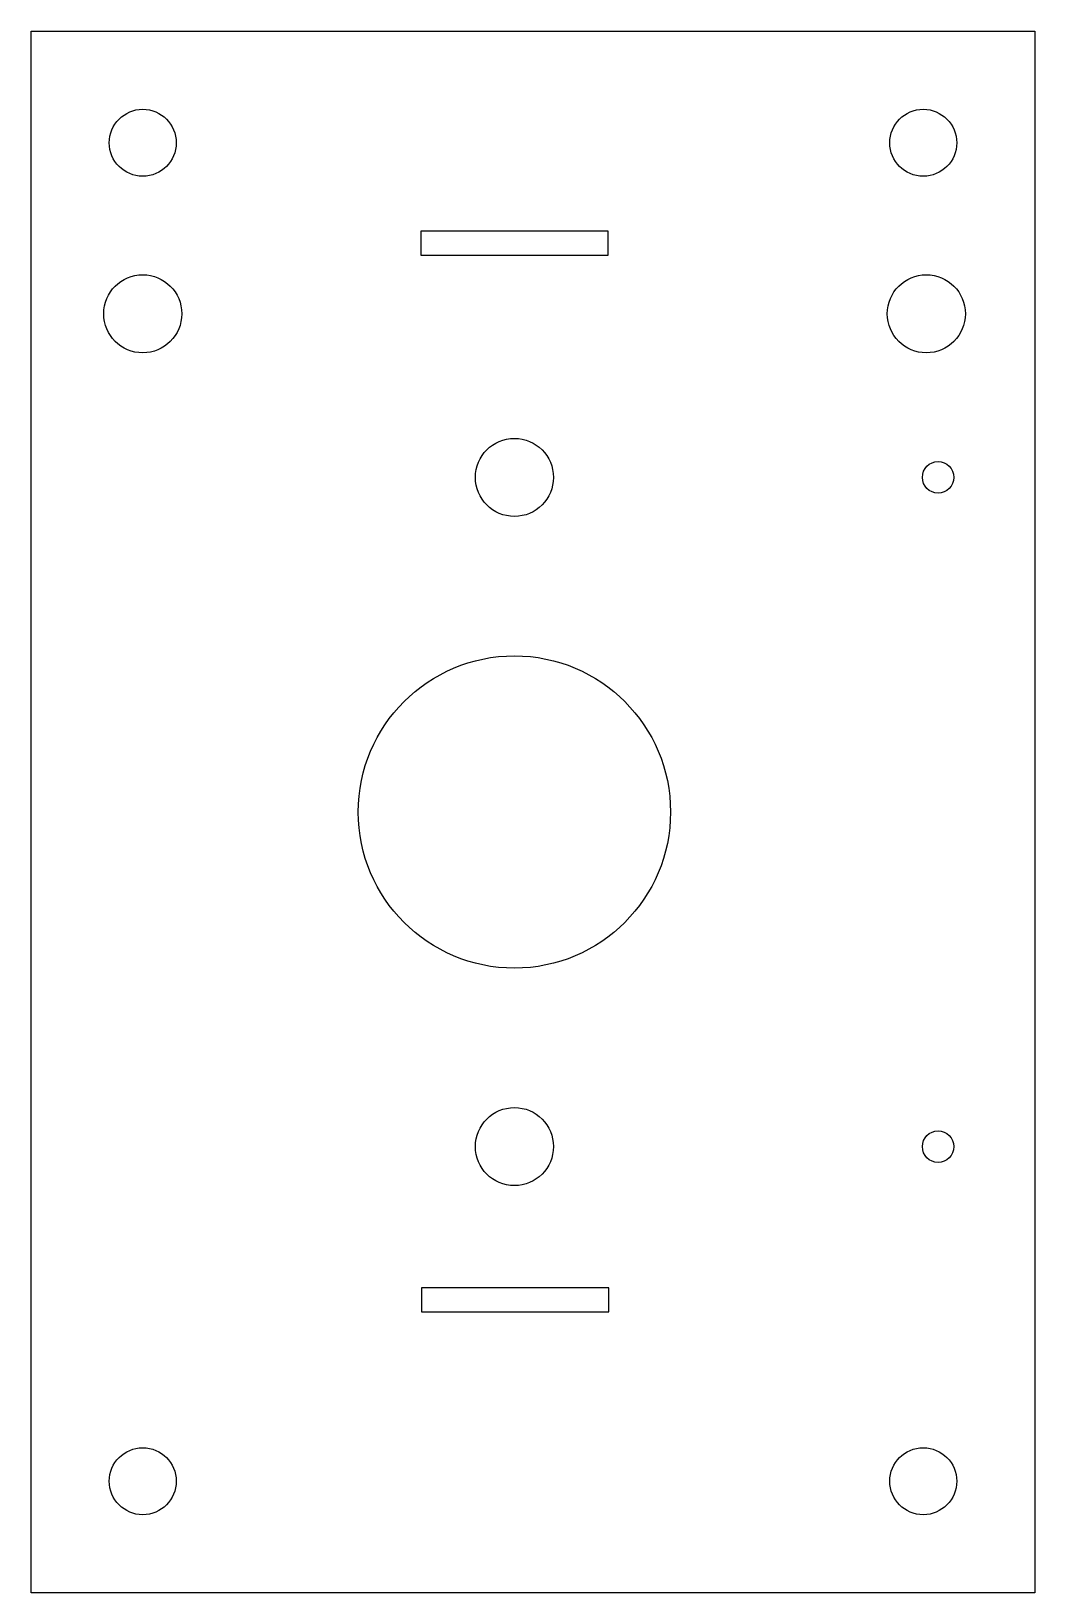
# Model space of a CAD drawing. Extents: x 735 to 870, y -283 to -73.
import ezdxf

# ---------------------------------------------------------------- set-up
doc = ezdxf.new("R2010")
doc.units = 0
doc.header["$MEASUREMENT"] = 0
doc.layers.get('0').update_dxf_attribs({"linetype": 'CONTINUOUS'})

msp = doc.modelspace()

# ---------------------------------------------------------------- linework, layer by layer
for p, q in [((734.6, -282.6), (734.6, -72.6)), ((734.6, -72.6), (869.6, -72.6)), ((869.6, -72.6), (869.6, -282.6)), ((787, -99.5), (787, -102.7)), ((812.2, -99.5), (787, -99.5)), ((812.2, -102.7), (812.2, -99.5)), ((787, -102.7), (812.2, -102.7)), ((812.3, -241.6), (787.1, -241.6)), ((787.1, -241.6), (787.1, -244.8)), ((812.3, -244.8), (812.3, -241.6)), ((787.1, -244.8), (812.3, -244.8)), ((869.6, -282.6), (734.6, -282.6))]:
    msp.add_line(p, q)
for centre, radius in [((749.6, -87.6), 4.5), ((854.6, -87.6), 4.5), ((749.6, -110.6), 5.25), ((855.01, -110.6), 5.25), ((799.6, -132.6), 5.25), ((856.6, -132.6), 2.12), ((799.6, -177.6), 21), ((799.6, -222.6), 5.25), ((856.6, -222.6), 2.12), ((749.6, -267.6), 4.5), ((854.6, -267.6), 4.5)]:
    msp.add_circle(centre, radius)

doc.saveas('drawing.dxf')
